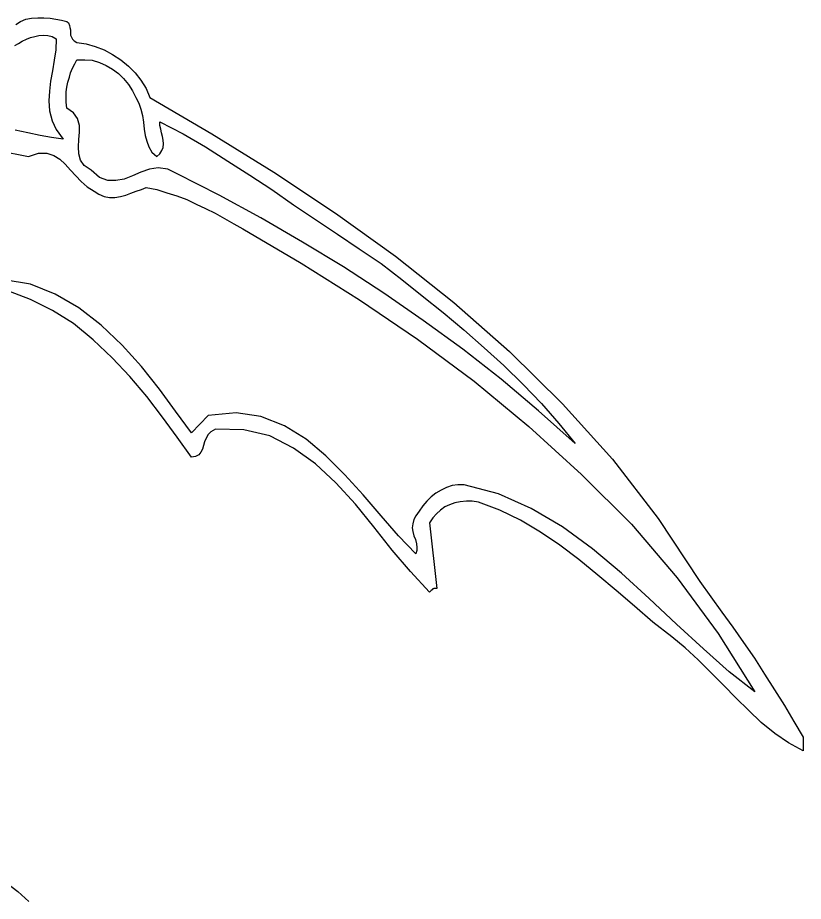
# Model space of a CAD drawing. Extents: x 0 to 9.47, y 0.01 to 6.47.
# Drawn here: x 7.544 to 9.039, y 3.351 to 5.033 of the extents above; entities that cross this region are included whole.
import ezdxf

# ---------------------------------------------------------------- set-up
doc = ezdxf.new("R2010")
doc.units = 0
doc.layers.add('1', color=7, linetype='Continuous')

msp = doc.modelspace()

# ---------------------------------------------------------------- linework, layer by layer
for points in [[(7.541, 5.02), (7.55, 5.026), (7.56, 5.03), (7.571, 5.032), (7.583, 5.033), (7.594, 5.033), (7.606, 5.032), (7.617, 5.03), (7.628, 5.028), (7.638, 5.026), (7.641, 5.023), (7.643, 5.018), (7.644, 5.014), (7.645, 5.01), (7.645, 5.005), (7.645, 5), (7.647, 4.996), (7.649, 4.992), (7.652, 4.989), (7.657, 4.986), (7.675, 4.983), (7.692, 4.978), (7.709, 4.972), (7.725, 4.963), (7.741, 4.953), (7.755, 4.941), (7.768, 4.928), (7.779, 4.914), (7.789, 4.898), (7.796, 4.881), (7.914, 4.812), (8.032, 4.739), (8.149, 4.661), (8.263, 4.579), (8.374, 4.491), (8.48, 4.398), (8.581, 4.298), (8.676, 4.193), (8.763, 4.08), (8.842, 3.96), (8.863, 3.931), (8.884, 3.902), (8.905, 3.873), (8.925, 3.844), (8.946, 3.814), (8.965, 3.784), (8.984, 3.754), (9.003, 3.724), (9.021, 3.694), (9.039, 3.664), (9.039, 3.638), (9.011, 3.653), (8.985, 3.671), (8.959, 3.692), (8.935, 3.715), (8.911, 3.738), (8.887, 3.763), (8.863, 3.787), (8.839, 3.811), (8.814, 3.834), (8.789, 3.855), (8.753, 3.883), (8.718, 3.913), (8.683, 3.943), (8.648, 3.972), (8.612, 4.002), (8.576, 4.029), (8.539, 4.054), (8.501, 4.077), (8.462, 4.096), (8.421, 4.111), (8.409, 4.113), (8.398, 4.113), (8.386, 4.112), (8.376, 4.11), (8.366, 4.106), (8.357, 4.102), (8.349, 4.096), (8.341, 4.089), (8.334, 4.081), (8.328, 4.072), (8.342, 3.947), (8.34, 3.947), (8.337, 3.947), (8.336, 3.947), (8.334, 3.946), (8.333, 3.944), (8.331, 3.943), (8.33, 3.942), (8.328, 3.94), (8.292, 3.979), (8.257, 4.02), (8.222, 4.064), (8.187, 4.107), (8.15, 4.148), (8.111, 4.184), (8.069, 4.214), (8.024, 4.237), (7.975, 4.249), (7.921, 4.25), (7.912, 4.245), (7.907, 4.24), (7.903, 4.233), (7.9, 4.226), (7.898, 4.219), (7.896, 4.212), (7.893, 4.206), (7.889, 4.201), (7.883, 4.198), (7.875, 4.197), (7.848, 4.235), (7.82, 4.273), (7.79, 4.312), (7.758, 4.35), (7.724, 4.386), (7.688, 4.42), (7.651, 4.451), (7.611, 4.476), (7.569, 4.497), (7.526, 4.513)], [(7.523, 3.387), (7.545, 3.37), (7.566, 3.351)]]:
    msp.add_lwpolyline(points)
at = {"layer": '1'}
for points in [[(7.539, 4.98), (7.546, 4.984), (7.553, 4.988), (7.561, 4.992), (7.569, 4.995), (7.577, 4.997), (7.585, 4.999), (7.594, 5), (7.602, 4.999), (7.61, 4.997), (7.618, 4.993)], [(7.618, 4.993), (7.617, 4.972), (7.614, 4.952), (7.611, 4.932), (7.607, 4.912), (7.605, 4.893), (7.604, 4.875), (7.605, 4.856), (7.61, 4.837), (7.618, 4.82), (7.631, 4.802), (7.609, 4.805), (7.587, 4.809), (7.564, 4.814), (7.54, 4.819)], [(7.769, 4.881), (7.775, 4.87), (7.779, 4.859), (7.782, 4.847), (7.784, 4.834), (7.785, 4.821), (7.787, 4.809), (7.79, 4.798), (7.794, 4.787), (7.8, 4.777), (7.809, 4.769), (7.815, 4.774), (7.819, 4.78), (7.821, 4.786), (7.822, 4.793), (7.821, 4.8), (7.82, 4.807), (7.818, 4.814), (7.817, 4.821), (7.815, 4.828), (7.815, 4.835), (7.859, 4.812), (7.902, 4.787), (7.944, 4.76), (7.986, 4.733), (8.028, 4.706), (8.069, 4.677), (8.111, 4.649), (8.153, 4.621), (8.194, 4.593), (8.236, 4.565), (8.275, 4.535), (8.314, 4.504), (8.354, 4.472), (8.393, 4.439), (8.432, 4.405), (8.469, 4.371), (8.506, 4.335), (8.541, 4.299), (8.574, 4.261), (8.605, 4.223), (8.535, 4.285), (8.464, 4.345), (8.391, 4.402), (8.316, 4.457), (8.241, 4.509), (8.164, 4.559), (8.086, 4.606), (8.007, 4.652), (7.928, 4.695), (7.848, 4.736), (7.83, 4.745), (7.812, 4.747), (7.795, 4.745), (7.779, 4.739), (7.763, 4.732), (7.747, 4.726), (7.731, 4.723), (7.716, 4.723), (7.7, 4.729), (7.684, 4.743), (7.671, 4.752), (7.664, 4.762), (7.661, 4.774), (7.66, 4.787), (7.661, 4.801), (7.662, 4.815), (7.662, 4.828), (7.658, 4.841), (7.651, 4.852), (7.638, 4.861), (7.637, 4.872), (7.637, 4.882), (7.637, 4.892), (7.638, 4.901), (7.64, 4.91), (7.643, 4.92), (7.645, 4.928), (7.649, 4.937), (7.653, 4.945), (7.657, 4.953), (7.672, 4.953), (7.686, 4.952), (7.7, 4.948), (7.713, 4.942), (7.725, 4.935), (7.736, 4.927), (7.746, 4.917), (7.755, 4.906), (7.763, 4.894), (7.769, 4.881)], [(7.507, 4.78), (7.565, 4.769), (7.584, 4.775), (7.6, 4.775), (7.613, 4.771), (7.625, 4.764), (7.635, 4.754), (7.645, 4.743), (7.655, 4.732), (7.665, 4.721), (7.677, 4.711), (7.69, 4.703)], [(7.69, 4.703), (7.699, 4.697), (7.709, 4.693), (7.719, 4.691), (7.729, 4.691), (7.74, 4.693), (7.75, 4.695), (7.76, 4.699), (7.77, 4.703), (7.78, 4.706), (7.789, 4.71), (7.809, 4.706), (7.828, 4.7), (7.847, 4.694), (7.866, 4.687), (7.884, 4.678), (7.902, 4.67), (7.92, 4.661), (7.938, 4.651), (7.956, 4.641), (7.973, 4.631), (8.084, 4.566), (8.195, 4.496), (8.305, 4.421), (8.413, 4.341), (8.517, 4.255), (8.617, 4.164), (8.712, 4.069), (8.799, 3.967), (8.877, 3.861), (8.947, 3.75), (8.898, 3.788), (8.849, 3.832), (8.798, 3.879), (8.746, 3.928), (8.693, 3.976), (8.638, 4.022), (8.581, 4.064), (8.521, 4.099), (8.459, 4.127), (8.394, 4.144), (8.382, 4.144), (8.371, 4.143), (8.36, 4.139), (8.35, 4.134), (8.34, 4.128), (8.331, 4.121), (8.323, 4.113), (8.315, 4.104), (8.308, 4.094), (8.302, 4.085), (8.298, 4.078), (8.296, 4.07), (8.295, 4.062), (8.296, 4.055), (8.298, 4.047), (8.301, 4.04), (8.303, 4.032), (8.304, 4.025), (8.304, 4.019), (8.302, 4.013), (8.269, 4.047), (8.236, 4.085), (8.202, 4.125), (8.167, 4.163), (8.131, 4.199), (8.093, 4.231), (8.052, 4.256), (8.007, 4.274), (7.96, 4.281), (7.907, 4.276), (7.875, 4.243), (7.845, 4.284), (7.814, 4.326), (7.78, 4.369), (7.743, 4.41), (7.703, 4.448), (7.661, 4.481), (7.616, 4.507), (7.569, 4.526), (7.519, 4.534)]]:
    msp.add_lwpolyline(points, dxfattribs=at)

doc.saveas('drawing.dxf')
